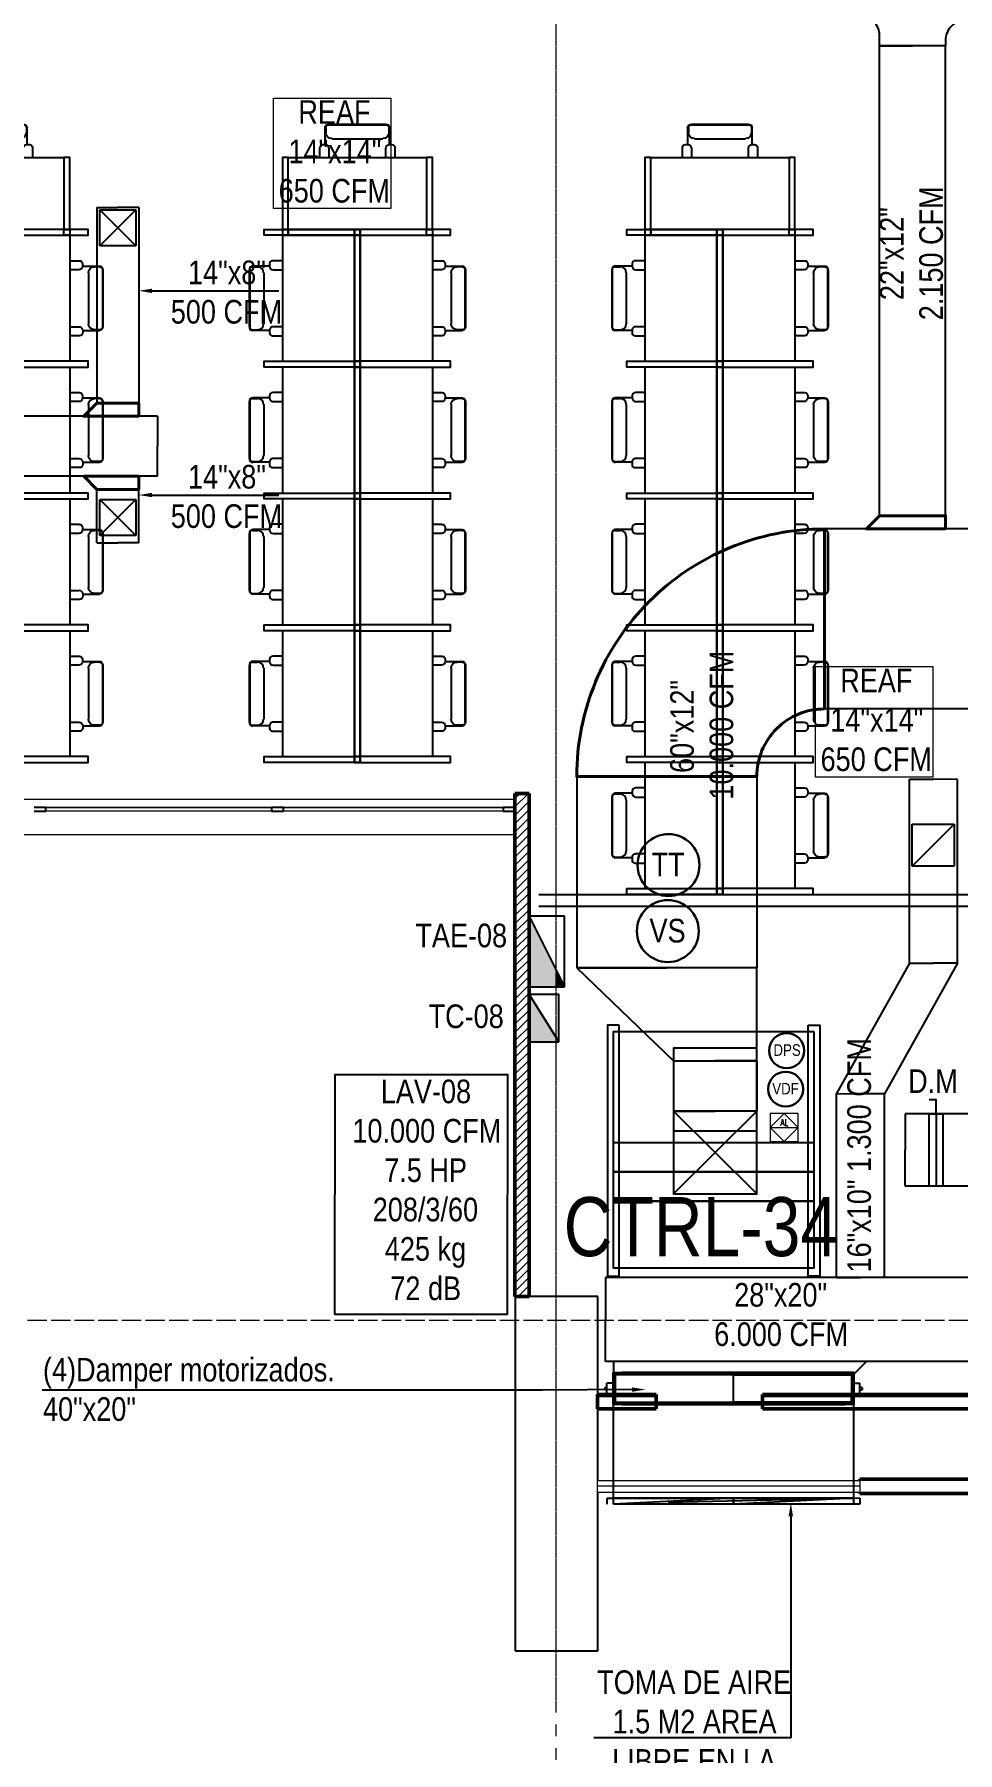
# Model space of a CAD drawing. Header units: inches. Extents: x -3 to 209, y -384 to 20.
# Drawn here: x 158.03 to 165.84, y -113.15 to -98.6 of the extents above; entities that cross this region are included whole.
import ezdxf
from ezdxf import colors
from ezdxf.entities.mleader import LeaderData, LeaderLine
from ezdxf.math import Vec2, Vec3

# ---------------------------------------------------------------- set-up
doc = ezdxf.new("R2010")
doc.units = ezdxf.units.IN
doc.header["$MEASUREMENT"] = 0
for name, pattern in [('Grid Line', [0.022225, 0.0127, -0.003175, 0.003175, -0.003175]), ('Grid Line 1_2_', [0.022225, 0.0127, -0.003175, 0.003175, -0.003175]), ('HIDDEN2', [0.1875, 0.125, -0.0625])]:
    doc.linetypes.add(name, pattern=pattern)
for name, color, linetype in [('1-01 HVAC-01A -Equipos', 3, 'Continuous'), ('A-WALL', 253, 'Continuous'), ('BASE PLAN$0$NBS-HEAVY', 253, 'Continuous'), ('HVAC TEXTO CVV', 2, 'Continuous'), ('Hvac Textos', 7, 'Continuous'), ('HVAC-Accesorios', 1, 'Continuous'), ('HVAC-Equipos', 3, 'Continuous'), ('HVAC-Extraccion', 114, 'Continuous'), ('HVAC-Rejillas', 2, 'HIDDEN2'), ('HVAC-Retorno', 20, 'Continuous'), ('HVAC-Suministro', 170, 'Continuous'), ('I-WALL', 1, 'Continuous'), ('NFF-FURN', 253, 'Continuous')]:
    doc.layers.add(name, color=color, linetype=linetype)
for name, color, linetype, lineweight in [('1-controlAA', 4, 'Continuous', 5), ('A-GLAZ', 253, 'Continuous', 13), ('A-GLAZ-CURT', 253, 'Continuous', 9), ('A-GLAZ-CWMG', 253, 'Continuous', 9), ('A-WALL-PATT', 253, 'Continuous', 50), ('Areas', 190, 'Continuous', 0), ('DET-INST', 3, 'Continuous', 5), ('HVAC -Textos Extraccion', 2, 'Continuous', 9), ('HVAC -Textos Rejillas', 2, 'Continuous', 9), ('HVAC -Textos Suministro', 7, 'Continuous', 9), ('HVAC Suministro', 5, 'Continuous', 40), ('S-COLS', 6, 'Continuous', 13), ('S-GRID', 253, 'Continuous', 9), ('TUBO HVAC', 1, 'Continuous', 30), ('TX-INST', 250, 'Continuous', 5)]:
    doc.layers.add(name, color=color, linetype=linetype, lineweight=lineweight)
doc.styles.add('Arial Narrow', font='ARIALN.TTF', dxfattribs={"height": 0.00295})
doc.styles.add('ROMANS', font='romans.shx', dxfattribs={"width": 0.8})
doc.styles.get("Standard").update_dxf_attribs({"font": 'arial.ttf'})

# ---------------------------------------------------------------- blocks, each defined once
blk = doc.blocks.new('ds')
at = {"linetype": 'ByBlock', "lineweight": -2}
for p, q in [((-0.0127, -0.0127), (0.0127, 0.0127)), ((-0.0127, 0.0127), (0.0127, -0.0127)), ((-0.0127, -0.0127), (-0.0127, 0.0127)), ((-0.0127, 0.0127), (0.0127, 0.0127)), ((0.0127, 0.0127), (0.0127, -0.0127)), ((0.0127, -0.0127), (-0.0127, -0.0127))]:
    blk.add_line(p, q, dxfattribs=at)
blk = doc.blocks.new('*U61')
blk.add_lwpolyline([(-0.182, -0.0566), (-0.182, 0), (0, 0), (0.0566, -0.0566), (-0.182, -0.0566)])
blk = doc.blocks.new('rr')
at = {"linetype": 'ByBlock', "lineweight": -2}
for p, q in [((-0.0127, -0.0127), (0.0127, 0.0127)), ((-0.0127, -0.0127), (-0.0127, 0.0127)), ((-0.0127, 0.0127), (0.0127, 0.0127)), ((0.0127, 0.0127), (0.0127, -0.0127)), ((0.0127, -0.0127), (-0.0127, -0.0127))]:
    blk.add_line(p, q, dxfattribs=at)
blk = doc.blocks.new('*U78')
blk.add_lwpolyline([(-1.0399, -0.0566), (-1.0399, 0), (0, 0), (0.0566, -0.0566), (-1.0399, -0.0566)])
blk = doc.blocks.new('*U80')
at = {"layer": 'HVAC-Accesorios', "flags": 128}
for points in [[(0, 0), (-0.119, 0), (-0.119, -0.057)], [(0, 0), (0.61, 0)]]:
    blk.add_lwpolyline(points, dxfattribs=at)
blk.add_lwpolyline([(0, 0.059), (0.61, 0.059), (0.61, -0.059), (0, -0.059)], close=True, dxfattribs=at)
blk = doc.blocks.new('*U84')
blk.add_lwpolyline([(-0.286, -0.0566), (-0.286, 0), (0, 0), (0.0566, -0.0566), (-0.286, -0.0566)])
blk = doc.blocks.new('Damper 36x34 - Damper 40x18-V18-1 - Mecánica')
for p, q in [((-0.07, 0.176), (-0.065, 0.176)), ((-0.07, 0.176), (-0.07, 0.078)), ((-0.065, 0.176), (0, 0.176)), ((0, 0.25), (1, 0.25)), ((0, 0.241), (0, 0.25)), ((0, 0.009), (0, 0.241)), ((0, 0.241), (1, 0.241)), ((1, 0.25), (1, 0.241)), ((1, 0.241), (1, 0.009)), ((-0.07, 0.137), (-0.089, 0.137)), ((-0.089, 0.133), (-0.089, 0.137)), ((-0.089, 0.137), (-0.089, 0.137)), ((-0.089, 0.13), (-0.089, 0.133)), ((-0.089, 0.125), (-0.089, 0.13)), ((-0.089, 0.12), (-0.089, 0.125)), ((-0.089, 0.118), (-0.089, 0.12)), ((-0.089, 0.117), (-0.089, 0.118)), ((-0.089, 0.117), (-0.07, 0.117)), ((-0.065, 0.078), (-0.07, 0.078)), ((0, 0.078), (-0.065, 0.078)), ((0, 0), (0, 0.009)), ((1, 0.009), (0, 0.009)), ((1, 0), (0, 0)), ((1, 0.009), (1, 0))]:
    blk.add_line(p, q)
blk = doc.blocks.new('soporte dampers - soporte dampers-960247-1 - Mecánica')
for p, q in [((-0.02, -0.26), (-0.02, 0.01)), ((-0.01, 0.01), (-0.02, 0.01)), ((-0.01, 0.01), (-0.01, -0.26)), ((-0.01, 0.01), (-0.01, -0.06)), ((0, 0.01), (-0.01, 0.01)), ((0.055, 0.01), (0, 0.01)), ((0, -0.06), (0, 0)), ((0, 0), (0.055, 0)), ((0.055, 0.01), (1.946, 0.01)), ((0.055, 0.01), (0.055, 0)), ((0.055, 0), (0.055, 0.01)), ((1.946, 0), (0.055, 0)), ((1.946, 0), (1.946, 0.01)), ((1.967, 0.01), (1.946, 0.01)), ((1.946, 0.01), (1.946, 0)), ((1.946, 0), (1.967, 0)), ((2.001, 0.01), (1.967, 0.01)), ((1.967, 0), (2.001, 0)), ((2.011, 0.01), (2.001, 0.01)), ((2.001, 0), (2.001, -0.06)), ((2.011, -0.19), (2.011, 0.01)), ((2.021, 0.01), (2.011, 0.01)), ((2.011, -0.06), (2.011, 0.01)), ((2.021, 0.01), (2.021, -0.26)), ((-0.01, -0.06), (0, -0.06)), ((2.001, -0.06), (2.011, -0.06)), ((-0.02, -0.26), (-0.01, -0.26)), ((0, -0.19), (-0.01, -0.19)), ((-0.01, -0.19), (-0.01, -0.26)), ((-0.01, -0.26), (0, -0.26)), ((0, -0.25), (0, -0.19)), ((0.055, -0.25), (0, -0.25)), ((0, -0.26), (0.055, -0.26)), ((0.055, -0.25), (1.946, -0.25)), ((0.055, -0.25), (0.055, -0.26)), ((0.055, -0.26), (0.055, -0.25)), ((1.946, -0.26), (0.055, -0.26)), ((1.946, -0.25), (1.946, -0.26)), ((1.946, -0.26), (1.946, -0.25)), ((1.946, -0.25), (2.001, -0.25)), ((2.001, -0.26), (1.946, -0.26)), ((2.001, -0.25), (2.001, -0.19)), ((2.001, -0.19), (2.011, -0.19)), ((2.011, -0.26), (2.001, -0.26)), ((2.011, -0.19), (2.011, -0.26)), ((2.021, -0.26), (2.011, -0.26))]:
    blk.add_line(p, q)
blk = doc.blocks.new('UPAQ-02')
at = {"layer": '1-01 HVAC-01A -Equipos'}
for points in [[(-74852.815, 50919.023), (-74851.115, 50919.023), (-74851.115, 50921.023), (-74852.815, 50921.023)], [(-74852.815, 50920.456), (-74851.115, 50920.456), (-74851.115, 50921.023), (-74852.815, 50921.023)], [(-74852.815, 50920.209), (-74851.115, 50920.209), (-74851.115, 50920.456), (-74852.815, 50920.456)], [(-74852.815, 50919.963), (-74851.115, 50919.963), (-74851.115, 50920.209), (-74852.815, 50920.209)], [(-74852.33, 50919.161), (-74851.625, 50919.161), (-74851.625, 50919.861), (-74852.33, 50919.861)]]:
    blk.add_lwpolyline(points, close=True, dxfattribs=at)
blk = doc.blocks.new('nci')
at = {"layer": 'NFF-FURN', "linetype": 'ByBlock', "lineweight": -2}
for p, q in [((717, -265), (635, -265)), ((635, -342), (712, -342)), ((744, -310), (744, -292)), ((744, -310), (886, -310)), ((793, -799), (793, -367)), ((889, -316), (844, -316)), ((911, -831), (911, -335)), ((915, -824), (915, -342)), ((711, -824), (635, -824)), ((743, -874), (743, -856)), ((743, -856), (886, -856)), ((889, -850), (844, -850)), ((635, -901), (716, -901))]:
    blk.add_line(p, q, dxfattribs=at)
for points in [[(-25, -50), (25, -50), (25, 0), (-25, 0)], [(25, -1116), (-25, -1116), (-25, -50), (25, -50)], [(25, -50), (25, -1116), (635, -1116), (635, -50)], [(-25, -1116), (25, -1116), (25, -1166), (-25, -1166)]]:
    blk.add_lwpolyline(points, close=True, dxfattribs=at)
for points in [[(25, 0), (789, 0), (789, -50), (25, -50), (25, 0)], [(25, -1116), (789, -1116), (789, -1166), (25, -1166), (25, -1116)]]:
    blk.add_lwpolyline(points, dxfattribs=at)
for centre, radius, start, end in [((717, -292), 26.9, 0, 90), ((712, -310), 32.3, 270, 0), ((844, -367), 50.8, 90, 180), ((886, -335), 25.4, 0, 90), ((889, -342), 25.4, 0, 90), ((711, -856), 32.3, 0, 90), ((844, -799), 50.8, 180, 270), ((886, -831), 25.4, 270, 0), ((889, -824), 25.4, 270, 0), ((716, -874), 26.9, 270, 0)]:
    blk.add_arc(centre, radius, start, end, dxfattribs=at)
blk = doc.blocks.new('tlws')
at = {"layer": 'NFF-FURN', "linetype": 'ByBlock', "lineweight": -2}
for p, q in [((-318, -610), (-318, -691)), ((-291, -718), (-273, -718)), ((-273, -718), (-273, -861)), ((-241, -686), (-241, -610)), ((241, -610), (241, -687)), ((273, -719), (291, -719)), ((273, -719), (273, -861)), ((318, -692), (318, -610)), ((-267, -864), (-267, -819)), ((-216, -768), (216, -768)), ((267, -864), (267, -819)), ((-248, -886), (248, -886)), ((-241, -890), (241, -890))]:
    blk.add_line(p, q, dxfattribs=at)
for points in [[(-585, 50), (-585, 0), (-635, 0), (-635, 50)], [(-585, 0), (-585, 50), (585, 50), (585, 0)], [(585, 0), (-585, 0), (-585, -610), (585, -610)], [(585, 50), (585, 0), (635, 0), (635, 50)]]:
    blk.add_lwpolyline(points, close=True, dxfattribs=at)
for points in [[(-585, 0), (-585, -610), (-635, -610), (-635, 0), (-585, 0)], [(635, 0), (635, -610), (585, -610), (585, 0), (635, 0)]]:
    blk.add_lwpolyline(points, dxfattribs=at)
for centre, radius, start, end in [((-291, -691), 26.9, 180, 270), ((-273, -686), 32.3, 270, 0), ((273, -687), 32.3, 180, 270), ((291, -692), 26.9, 270, 0), ((-248, -861), 25.4, 180, 270), ((-216, -819), 50.8, 90, 180), ((-241, -864), 25.4, 180, 270), ((216, -819), 50.8, 0, 90), ((241, -864), 25.4, 270, 0), ((248, -861), 25.4, 270, 0)]:
    blk.add_arc(centre, radius, start, end, dxfattribs=at)

msp = doc.modelspace()

# ---------------------------------------------------------------- hatches: boundary and pattern name
at = {"layer": 'Areas'}
h = msp.add_hatch(color=256, dxfattribs=at)
h.dxf.hatch_style = 1
h.paths.add_polyline_path([(162.44, -106.522), (162.44, -106.67), (162.514, -106.67)])
at = {"layer": 'HVAC-Equipos'}
h = msp.add_hatch(color=256, dxfattribs=at)
h.dxf.hatch_style = 1
h.paths.add_polyline_path([(162.214, -107.135), (162.44, -107.135), (162.44, -107.097), (162.214, -106.735)])
h.paths.add_polyline_path([(162.214, -106.67), (162.44, -106.67), (162.44, -106.522), (162.214, -106.07)])

# ---------------------------------------------------------------- linework, layer by layer
at = {"layer": '1-controlAA', "flags": 128}
msp.add_lwpolyline([(164.492, -107.74), (164.253, -107.74), (164.253, -107.978), (164.492, -107.978)], close=True, dxfattribs=at)
at = {"layer": 'A-GLAZ', "lineweight": 9}
for p, q in [((162.794, -110.897), (162.794, -110.847)), ((162.794, -110.847), (165.014, -110.847)), ((165.014, -110.847), (165.014, -110.897)), ((162.794, -110.947), (162.794, -110.897)), ((165.014, -110.897), (162.794, -110.897)), ((162.794, -110.947), (165.014, -110.947)), ((165.014, -110.897), (165.014, -110.947))]:
    msp.add_line(p, q, dxfattribs=at)
at = {"layer": 'A-GLAZ-CURT', "lineweight": 18}
for p, q in [((160.034, -105.154), (158.124, -105.154)), ((158.124, -105.154), (158.124, -105.179)), ((160.034, -105.179), (160.034, -105.154)), ((161.994, -105.154), (160.134, -105.154)), ((160.134, -105.154), (160.134, -105.179)), ((161.994, -105.179), (161.994, -105.154)), ((158.124, -105.179), (160.034, -105.179)), ((160.134, -105.179), (161.994, -105.179))]:
    msp.add_line(p, q, dxfattribs=at)
at = {"layer": 'A-GLAZ-CWMG', "lineweight": 25, "extrusion": (0, 0, -1)}
for p, q in [((158.124, -105.151), (158.024, -105.151)), ((158.124, -105.181), (158.124, -105.151)), ((160.134, -105.151), (160.034, -105.151)), ((160.034, -105.151), (160.034, -105.181)), ((160.134, -105.181), (160.134, -105.151)), ((162.094, -105.151), (161.994, -105.151)), ((161.994, -105.151), (161.994, -105.181)), ((162.094, -105.181), (162.094, -105.151)), ((158.024, -105.181), (158.124, -105.181)), ((160.034, -105.181), (160.134, -105.181)), ((161.994, -105.181), (162.094, -105.181))]:
    msp.add_line(p, q, dxfattribs=at)
at = {"layer": 'A-GLAZ-CWMG'}
for p, q in [((160.034, -105.151), (158.124, -105.151)), ((161.994, -105.151), (160.134, -105.151)), ((160.034, -105.181), (158.124, -105.181)), ((161.994, -105.181), (160.134, -105.181))]:
    msp.add_line(p, q, dxfattribs=at)
at = {"layer": 'A-WALL', "lineweight": 50}
for p, q in [((162.214, -105.031), (162.094, -105.031)), ((162.094, -105.031), (162.094, -109.291)), ((162.214, -109.291), (162.214, -105.031)), ((162.094, -109.291), (162.214, -109.291)), ((163.289, -110.121), (162.794, -110.121)), ((162.794, -110.121), (162.794, -110.241)), ((163.289, -110.241), (163.289, -110.121)), ((166.69, -110.121), (164.189, -110.121)), ((164.189, -110.121), (164.189, -110.241)), ((162.794, -110.241), (163.289, -110.241)), ((164.189, -110.241), (166.69, -110.241)), ((166.69, -110.837), (165.014, -110.837)), ((165.014, -110.837), (165.014, -110.847)), ((165.014, -110.947), (165.014, -110.957)), ((165.014, -110.957), (166.69, -110.957))]:
    msp.add_line(p, q, dxfattribs=at)
at = {"layer": 'A-WALL', "lineweight": 9}
for p, q in [((157.125, -105.081), (162.094, -105.081)), ((162.094, -105.381), (152.045, -105.381))]:
    msp.add_line(p, q, dxfattribs=at)
at = {"layer": 'A-WALL', "lineweight": 18}
for p, q in [((163.289, -110.141), (162.794, -110.141)), ((166.69, -110.141), (164.189, -110.141))]:
    msp.add_line(p, q, dxfattribs=at)
at = {"layer": 'A-WALL-PATT', "linetype": 'Continuous', "lineweight": 9}
for p, q in [((162.094, -105.075), (162.139, -105.031)), ((162.094, -105.146), (162.209, -105.031)), ((162.094, -105.217), (162.214, -105.097)), ((162.094, -105.288), (162.214, -105.168)), ((162.094, -105.358), (162.214, -105.238)), ((162.094, -105.429), (162.214, -105.309)), ((162.094, -105.5), (162.214, -105.38)), ((162.094, -105.57), (162.214, -105.45)), ((162.094, -105.641), (162.214, -105.521)), ((162.094, -105.712), (162.214, -105.592)), ((162.094, -105.782), (162.214, -105.662)), ((162.094, -105.853), (162.214, -105.733)), ((162.094, -105.924), (162.214, -105.804)), ((162.094, -105.995), (162.214, -105.875)), ((162.094, -106.065), (162.214, -105.945)), ((162.094, -106.136), (162.214, -106.016)), ((162.094, -106.207), (162.214, -106.087)), ((162.094, -106.277), (162.214, -106.157)), ((162.094, -106.348), (162.214, -106.228)), ((162.094, -106.419), (162.214, -106.299)), ((162.094, -106.49), (162.214, -106.37)), ((162.094, -106.56), (162.214, -106.44)), ((162.094, -106.631), (162.214, -106.511)), ((162.094, -106.702), (162.214, -106.582)), ((162.094, -106.772), (162.214, -106.652)), ((162.094, -106.843), (162.214, -106.723)), ((162.094, -106.914), (162.214, -106.794)), ((162.094, -106.985), (162.214, -106.865)), ((162.094, -107.055), (162.214, -106.935)), ((162.094, -107.126), (162.214, -107.006)), ((162.094, -107.197), (162.214, -107.077)), ((162.094, -107.267), (162.214, -107.147)), ((162.094, -107.338), (162.214, -107.218)), ((162.094, -107.409), (162.214, -107.289)), ((162.094, -107.48), (162.214, -107.36)), ((162.094, -107.55), (162.214, -107.43)), ((162.094, -107.621), (162.214, -107.501)), ((162.094, -107.692), (162.214, -107.572)), ((162.094, -107.762), (162.214, -107.642)), ((162.094, -107.833), (162.214, -107.713)), ((162.094, -107.904), (162.214, -107.784)), ((162.094, -107.975), (162.214, -107.855)), ((162.094, -108.045), (162.214, -107.925)), ((162.094, -108.116), (162.214, -107.996)), ((162.094, -108.187), (162.214, -108.067)), ((162.094, -108.257), (162.214, -108.137)), ((162.094, -108.328), (162.214, -108.208)), ((162.094, -108.399), (162.214, -108.279)), ((162.094, -108.469), (162.214, -108.349)), ((162.094, -108.54), (162.214, -108.42)), ((162.094, -108.611), (162.214, -108.491)), ((162.094, -108.682), (162.214, -108.562)), ((162.094, -108.752), (162.214, -108.632)), ((162.094, -108.823), (162.214, -108.703)), ((162.094, -108.894), (162.214, -108.774)), ((162.094, -108.964), (162.214, -108.844)), ((162.094, -109.035), (162.214, -108.915)), ((162.094, -109.106), (162.214, -108.986)), ((162.094, -109.177), (162.214, -109.057)), ((162.094, -109.247), (162.214, -109.127)), ((162.121, -109.291), (162.214, -109.198)), ((162.192, -109.291), (162.214, -109.269)), ((165.762, -110.121), (165.751, -110.141))]:
    msp.add_line(p, q, dxfattribs=at)
at = {"layer": 'BASE PLAN$0$NBS-HEAVY'}
for p, q in [((162.297, -105.886), (166.873, -105.886)), ((162.297, -105.986), (166.773, -105.986))]:
    msp.add_line(p, q, dxfattribs=at)
at = {"layer": 'DET-INST'}
msp.add_line((164.253, -107.859), (164.492, -107.859), dxfattribs=at)
at = {"layer": 'DET-INST', "flags": 128}
msp.add_lwpolyline([(164.372, -107.74), (164.253, -107.859), (164.372, -107.978), (164.492, -107.859)], close=True, dxfattribs=at)
at = {"layer": 'HVAC -Textos Rejillas'}
for points in [[(161.043, -100.08), (160.051, -100.08), (160.051, -99.145), (161.043, -99.145)], [(165.63, -104.893), (164.638, -104.893), (164.638, -103.958), (165.63, -103.958)]]:
    msp.add_lwpolyline(points, close=True, dxfattribs=at)
at = {"layer": 'HVAC Suministro'}
msp.add_lwpolyline([(164.713, -104.316), (164.713, -102.792, 0.414214), (162.617, -104.888), (164.141, -104.888, -0.414214)], format="xyb", close=True, dxfattribs=at)
at = {"layer": 'HVAC TEXTO CVV'}
msp.add_lwpolyline([(160.566, -109.441), (162.032, -109.441), (162.034, -107.413), (160.568, -107.413)], close=True, dxfattribs=at)
at = {"layer": 'HVAC-Equipos'}
for p, q in [((162.214, -106.07), (162.514, -106.67)), ((162.214, -106.735), (162.464, -107.135))]:
    msp.add_line(p, q, dxfattribs=at)
for points in [[(162.514, -106.67), (162.514, -106.07), (162.214, -106.07), (162.214, -106.67)], [(162.464, -107.135), (162.464, -106.735), (162.214, -106.735), (162.214, -107.135)]]:
    msp.add_lwpolyline(points, close=True, dxfattribs=at)
at = {"layer": 'HVAC-Extraccion'}
for p, q in [((165.434, -106.468), (165.434, -104.911)), ((165.434, -104.911), (165.638, -104.911)), ((165.841, -104.912), (165.638, -104.911)), ((165.84, -106.468), (165.841, -104.912)), ((165.434, -106.468), (164.817, -107.573)), ((165.841, -106.468), (165.223, -107.574)), ((165.434, -106.468), (165.637, -106.468)), ((165.84, -106.468), (165.637, -106.468)), ((164.816, -109.13), (164.817, -107.573)), ((164.817, -107.573), (165.02, -107.574)), ((165.223, -107.574), (165.02, -107.574)), ((165.223, -109.13), (165.223, -107.574)), ((166.276, -109.129), (162.86, -109.13)), ((162.86, -109.13), (162.86, -109.485)), ((164.816, -109.13), (165.02, -109.13)), ((165.223, -109.13), (165.02, -109.13)), ((162.86, -109.841), (162.86, -109.485)), ((166.276, -109.841), (162.86, -109.841))]:
    msp.add_line(p, q, dxfattribs=at)
msp.add_lwpolyline([(164.96, -110.997), (162.928, -110.997), (162.928, -109.951), (164.96, -109.951)], close=True, dxfattribs=at)
at = {"layer": 'HVAC-Retorno'}
for p, q in [((166.877, -107.745), (165.396, -107.745)), ((165.396, -107.745), (165.396, -108.05)), ((165.396, -108.355), (165.396, -108.05)), ((166.878, -108.355), (165.396, -108.355))]:
    msp.add_line(p, q, dxfattribs=at)
at = {"layer": 'HVAC-Suministro'}
for p, q in [((165.18, -102.681), (165.18, -98.702)), ((165.18, -98.702), (165.459, -98.702)), ((165.738, -98.702), (165.459, -98.702)), ((165.738, -102.681), (165.738, -98.702)), ((158.554, -100.072), (158.732, -100.072)), ((158.554, -100.072), (158.554, -101.728)), ((158.91, -100.072), (158.732, -100.072)), ((158.91, -100.072), (158.91, -101.728)), ((158.554, -101.728), (158.732, -101.728)), ((158.91, -101.728), (158.732, -101.728)), ((159.069, -101.838), (151.384, -101.838)), ((159.069, -101.838), (159.069, -102.092)), ((159.069, -102.346), (159.069, -102.092)), ((159.069, -102.346), (151.384, -102.346)), ((158.554, -102.911), (158.554, -102.457)), ((158.554, -102.457), (158.732, -102.457)), ((158.91, -102.457), (158.732, -102.457)), ((158.91, -102.911), (158.91, -102.457)), ((165.18, -102.681), (165.459, -102.681)), ((165.738, -102.681), (165.459, -102.681)), ((167.78, -102.792), (164.713, -102.792)), ((164.713, -102.792), (164.713, -103.554)), ((158.554, -102.911), (158.732, -102.911)), ((158.91, -102.911), (158.732, -102.911)), ((164.713, -104.316), (164.713, -103.554)), ((167.78, -104.316), (164.713, -104.316)), ((162.617, -104.888), (163.379, -104.888)), ((162.617, -104.888), (162.617, -106.509)), ((164.141, -104.888), (163.379, -104.888)), ((164.141, -104.888), (164.141, -106.509)), ((162.617, -106.509), (163.379, -106.509)), ((164.141, -106.509), (163.379, -106.509)), ((163.436, -107.296), (163.789, -107.296)), ((163.436, -107.296), (163.436, -107.72)), ((164.141, -107.296), (163.789, -107.296)), ((164.141, -107.296), (164.141, -107.72)), ((163.436, -107.72), (163.789, -107.72)), ((164.141, -107.72), (163.436, -108.42)), ((164.141, -108.42), (163.436, -107.72)), ((164.141, -107.72), (163.789, -107.72))]:
    msp.add_line(p, q, dxfattribs=at)
msp.add_lwpolyline([(165.442, -98.237, -0.213153), (165.91, -98.028), (165.91, -98.485, 0.414214), (165.738, -98.657), (165.738, -98.702), (165.18, -98.702), (165.18, -98.612, 0.414214), (165.027, -98.46), (165.027, -98.053, -0.212012)], format="xyb", close=True, dxfattribs=at)
for points in [[(162.617, -106.509), (163.436, -107.296), (164.141, -107.296), (164.141, -106.509)], [(164.141, -107.72), (163.436, -107.72), (163.436, -108.42), (164.141, -108.42)]]:
    msp.add_lwpolyline(points, close=True, dxfattribs=at)
at = {"layer": 'I-WALL'}
for points in [[(162.976, -106.993), (162.876, -106.993), (162.876, -109.119), (162.976, -109.119)], [(164.576, -106.993), (164.676, -106.993), (164.676, -109.119), (164.576, -109.119)]]:
    msp.add_lwpolyline(points, close=True, dxfattribs=at)
at = {"layer": 'S-COLS', "lineweight": 25}
for p, q in [((162.795, -109.291), (162.095, -109.291)), ((162.095, -109.291), (162.095, -112.291)), ((162.795, -110.847), (162.795, -109.291)), ((162.795, -112.291), (162.795, -110.947)), ((162.095, -112.291), (162.795, -112.291))]:
    msp.add_line(p, q, dxfattribs=at)
at = {"layer": 'S-GRID', "linetype": 'Grid Line 1_2_'}
for p, q in [((162.44, -65.513), (162.44, -119.259)), ((162.44, -65.513), (162.44, -119.259)), ((118.631, -109.491), (201.813, -109.491)), ((118.631, -109.491), (201.813, -109.491))]:
    msp.add_line(p, q, dxfattribs=at)
at = {"layer": 'S-GRID', "linetype": 'Grid Line'}
for p, q in [((162.44, -70.408), (162.44, -112.801)), ((117.624, -109.491), (200.283, -109.491)), ((123.567, -109.491), (190.878, -109.491))]:
    msp.add_line(p, q, dxfattribs=at)
at = {"layer": 'TUBO HVAC'}
for centre, radius in [((163.394, -105.638), 0.262), ((163.388, -106.197), 0.262), ((164.394, -107.209), 0.148), ((164.385, -107.535), 0.148)]:
    msp.add_circle(centre, radius, dxfattribs=at)

# ---------------------------------------------------------------- block references
at = {"layer": 'HVAC Suministro', "yscale": 1.953866694221574, "zscale": 1.953866694221574}
for name, p, xscale, rotation in [('*U61', (158.554, -101.728), -1.953866694221574, 1.681918604390376e-08), ('*U61', (158.554, -102.457), 1.953866694221574, 179.9999999831808), ('*U84', (165.18, -102.681), -1.953866694221574, 1.681918604390376e-08)]:
    msp.add_blockref(name, p, dxfattribs=dict(at, xscale=xscale, rotation=rotation))
at = {"layer": 'HVAC-Accesorios', "xscale": -1, "rotation": 180}
for name, p in [('Damper 36x34 - Damper 40x18-V18-1 - Mecánica', (162.943, -109.945)), ('soporte dampers - soporte dampers-960247-1 - Mecánica', (162.943, -110.195))]:
    msp.add_blockref(name, p, dxfattribs=at)
at = {"layer": 'HVAC-Accesorios', "rotation": 180}
msp.add_blockref('Damper 36x34 - Damper 40x18-V18-1 - Mecánica', (164.943, -109.945), dxfattribs=at)
at = {"layer": 'HVAC-Equipos', "rotation": 270}
msp.add_blockref('*U80', (165.658, -107.745), dxfattribs=at)
at = {"layer": 'HVAC-Extraccion', "xscale": -1.953866694221574, "yscale": 1.953866694221574, "zscale": 1.953866694221574, "rotation": 180}
msp.add_blockref('*U78', (164.96, -109.951), dxfattribs=at)
at = {"layer": 'HVAC-Rejillas', "zscale": 12, "rotation": 180}
for name, p, xscale, yscale in [('ds', (158.732, -100.243), 12, 12), ('ds', (158.732, -102.695), 12, 12), ('rr', (163.944, -111.022), 84.252, 2), ('rr', (163.436, -111.022), 40, 2), ('rr', (164.452, -111.022), 40, 2)]:
    msp.add_blockref(name, p, dxfattribs=dict(at, xscale=xscale, yscale=yscale))
at = {"layer": 'HVAC-Rejillas', "xscale": 14, "yscale": 14, "zscale": 12}
msp.add_blockref('rr', (165.633, -105.469), dxfattribs=at)
at = {"layer": 'HVAC-Suministro', "rotation": 180}
msp.add_blockref('UPAQ-02', (-74688.189, 50811.974), dxfattribs=at)
at = {"layer": 'NFF-FURN', "yscale": 0.0009999999999852297, "zscale": 0.0009999999999852297, "rotation": 180}
for name, p, xscale in [('tlws', (157.691, -100.256), -0.0009999999999852297), ('tlws', (160.76, -100.256), -0.0009999999999852297), ('tlws', (163.829, -100.256), -0.0009999999999852297), ('nci', (157.691, -101.422), -0.0009999999999852297), ('nci', (160.76, -101.422), 0.0009999999999852297), ('nci', (160.76, -101.422), -0.0009999999999852297), ('nci', (163.829, -101.422), 0.0009999999999852297), ('nci', (163.829, -101.422), -0.0009999999999852297), ('nci', (157.691, -102.538), -0.0009999999999852297), ('nci', (160.76, -102.538), 0.0009999999999852297), ('nci', (160.76, -102.538), -0.0009999999999852297), ('nci', (163.829, -102.538), 0.0009999999999852297), ('nci', (163.829, -102.538), -0.0009999999999852297), ('nci', (157.691, -103.654), -0.0009999999999852297), ('nci', (160.76, -103.654), 0.0009999999999852297), ('nci', (160.76, -103.654), -0.0009999999999852297), ('nci', (163.829, -103.654), 0.0009999999999852297), ('nci', (163.829, -103.654), -0.0009999999999852297), ('nci', (157.691, -104.77), -0.0009999999999852297), ('nci', (160.76, -104.77), 0.0009999999999852297), ('nci', (160.76, -104.77), -0.0009999999999852297), ('nci', (163.829, -104.77), 0.0009999999999852297), ('nci', (163.829, -104.77), -0.0009999999999852297), ('nci', (163.829, -105.886), 0.0009999999999852297), ('nci', (163.829, -105.886), -0.0009999999999852297)]:
    msp.add_blockref(name, p, dxfattribs=dict(at, xscale=xscale))

# ---------------------------------------------------------------- texts
at = {"layer": 'HVAC -Textos Extraccion', "insert": (164.907, -109.087), "char_height": 0.2, "width": 2.10609, "attachment_point": 1, "rotation": 90, "style": 'Arial Narrow'}
msp.add_mtext('16"x10" 1.300 CFM', dxfattribs=at)
at = {"layer": 'HVAC -Textos Extraccion', "insert": (165.422, -107.367), "char_height": 0.2, "width": 0.48273, "attachment_point": 1, "style": 'Arial Narrow'}
msp.add_mtext('D.M', dxfattribs=at)
at = {"layer": 'HVAC -Textos Rejillas', "char_height": 0.2, "width": 1.6348, "attachment_point": 1, "style": 'Arial Narrow'}
for s, insert in [('\\pi0.52579;REAF\\P\\pi0.44162;14"x14"\\P\\pi0.35901;650 CFM', (159.735, -99.162)), ('\\pi0.52579;REAF\\P\\pi0.44162;14"x14"\\P\\pi0.35901;650 CFM', (164.322, -103.975)), ('TAE-08', (161.251, -106.134)), ('TC-08', (161.363, -106.818)), ('\\pi0.43255;28"x20"\\P\\pi0.26345;6.000 CFM ', (163.517, -109.176)), ('\\pi0.0053282;TOMA DE AIRE \\P\\pi0.13541;1.5 M2 AREA \\P\\pi0.13139;LIBRE EN LA \\P\\pi0.45049;PARTE \\P\\pi0.28261;INFERIOR', (162.785, -112.456))]:
    msp.add_mtext(s, dxfattribs=dict(at, insert=insert))
at = {"layer": 'HVAC -Textos Suministro', "char_height": 0.2, "attachment_point": 1, "rotation": 90, "style": 'Arial Narrow'}
for s, insert, width in [('\\pi0.31805;22"x12" \\P\\pi0.14806;2.150 CFM', (165.183, -101.173), 1.40581), ('\\pi0.44508;60"x12" \\P\\pi0.21957;10.000 CFM', (163.408, -105.303), 1.6581)]:
    msp.add_mtext(s, dxfattribs=dict(at, insert=insert, width=width))
at = {"layer": 'HVAC -Textos Suministro', "attachment_point": 1, "style": 'Arial Narrow'}
for s, insert, char_height, width in [('\\pi0.70163;14"x8" \\P\\pi0.55579;500 CFM', (158.625, -100.52), 0.2, 2.02741), ('\\pi0.70163;14"x8" \\P\\pi0.55579;500 CFM', (158.625, -102.25), 0.2, 2.02741), ('CTRL-34', (162.506, -108.449), 0.5, 3.107)]:
    msp.add_mtext(s, dxfattribs=dict(at, insert=insert, char_height=char_height, width=width))
at = {"layer": 'HVAC TEXTO CVV', "color": 1, "attachment_point": 1, "style": 'Arial Narrow'}
for s, insert, char_height, width in [('\\pi0.68241;TT', (162.568, -105.534), 0.2, 1.6348), ('\\pi0.67109;VS', (162.562, -106.093), 0.2, 1.6348), ('\\pi0.29227;DPS', (163.99, -107.155), 0.098, 0.80105), ('\\pi0.29103;VDF', (163.981, -107.482), 0.098, 0.80105)]:
    msp.add_mtext(s, dxfattribs=dict(at, insert=insert, char_height=char_height, width=width))
at = {"layer": 'HVAC TEXTO CVV', "insert": (160.51, -107.454), "char_height": 0.2, "width": 1.6348, "attachment_point": 1, "style": 'Arial Narrow'}
msp.add_mtext('\\pi0.44871;LAV-08\\P\\pi0.20792;10.000 CFM\\P\\pi0.4775;7.5 HP\\P\\pi0.38029;208/3/60\\P\\pi0.48261;425 kg\\P\\pi0.52927;72 dB', dxfattribs=at)
at = {"layer": 'Hvac Textos', "insert": (158.099, -109.81), "char_height": 0.2, "width": 2.9638, "attachment_point": 1, "style": 'Arial Narrow'}
msp.add_mtext('(4)Damper motorizados. 40"x20"', dxfattribs=at)
at = {"layer": 'TX-INST', "color": 7, "insert": (164.374, -107.789), "char_height": 0.056, "width": 0.13388, "attachment_point": 2, "line_spacing_factor": 0.964689, "style": 'ROMANS'}
msp.add_mtext('AL', dxfattribs=at)

# ---------------------------------------------------------------- leaders
at = {"layer": 'HVAC -Textos Rejillas'}
ml = msp.add_multileader_mtext('Standard', dxfattribs=at)
ml.set_content('', color=256)
ml.set_leader_properties()
ml.build(insert=Vec2(0, 0))
ml.multileader.update_dxf_attribs({"dogleg_length": 0.36, "arrow_head_size": 0.113})
ctx = ml.context
ctx.base_point, ctx.char_height, ctx.arrow_head_size, ctx.landing_gap_size, ctx.plane_origin, ctx.plane_x_axis, ctx.plane_y_axis = Vec3(162.76, -113.027), 0.113, 0.113, 0.0564, Vec3(158.495, -113.517), Vec3(-1, 0), Vec3(0, -1)
notes = []
notes.append((ctx, [(1, (1, 1, 0), (164.429, -113.027), (-1, 0), 1.668, [(0, [(164.429, -111.038)], 0, [])])]))
ctx.mtext.insert, ctx.mtext.text_direction, ctx.mtext.rotation, ctx.mtext.flow_direction = Vec3(162.704, -113.084), Vec3(-1, 0), 3.141593, 5
at = {"layer": 'HVAC -Textos Suministro'}
ml = msp.add_multileader_mtext('Standard', dxfattribs=at)
ml.set_content('', color=256)
ml.set_leader_properties()
ml.build(insert=Vec2(0, 0))
ml.multileader.update_dxf_attribs({"dogleg_length": 0.36, "arrow_head_size": 0.113})
ctx = ml.context
ctx.base_point, ctx.char_height, ctx.arrow_head_size, ctx.landing_gap_size, ctx.plane_origin, ctx.plane_x_axis, ctx.plane_y_axis = Vec3(160.208, -100.776), 0.113, 0.113, 0.0564, Vec3(164.392, -100.277), Vec3(-1, 0), Vec3(0, -1)
ctx.text_align_type = 2
notes.append((ctx, [(1, (1, 1, 0), (159.882, -100.776), (1, 0), 0.214, [(0, [(158.91, -100.776)], 0, [])])]))
ctx.mtext.insert, ctx.mtext.text_direction, ctx.mtext.rotation, ctx.mtext.alignment, ctx.mtext.flow_direction = Vec3(160.152, -100.832), Vec3(-1, 0), 3.141593, 3, 5
ml = msp.add_multileader_mtext('Standard', dxfattribs=at)
ml.set_content('', color=256)
ml.set_leader_properties()
ml.build(insert=Vec2(0, 0))
ml.multileader.update_dxf_attribs({"dogleg_length": 0.36, "arrow_head_size": 0.113})
ctx = ml.context
ctx.base_point, ctx.char_height, ctx.arrow_head_size, ctx.landing_gap_size, ctx.plane_origin, ctx.plane_x_axis, ctx.plane_y_axis = Vec3(160.208, -102.505), 0.113, 0.113, 0.0564, Vec3(164.392, -102.006), Vec3(-1, 0), Vec3(0, -1)
ctx.text_align_type = 2
notes.append((ctx, [(1, (1, 1, 0), (159.882, -102.505), (1, 0), 0.214, [(0, [(158.91, -102.505)], 0, [])])]))
ctx.mtext.insert, ctx.mtext.text_direction, ctx.mtext.rotation, ctx.mtext.alignment, ctx.mtext.flow_direction = Vec3(160.152, -102.561), Vec3(-1, 0), 3.141593, 3, 5
at = {"layer": 'Hvac Textos'}
ml = msp.add_multileader_mtext('Standard', dxfattribs=at)
ml.set_content('', color=256)
ml.set_leader_properties()
ml.build(insert=Vec2(0, 0))
ml.multileader.update_dxf_attribs({"dogleg_length": 0.36, "arrow_head_size": 0.113})
ctx = ml.context
ctx.base_point, ctx.char_height, ctx.arrow_head_size, ctx.landing_gap_size, ctx.plane_origin, ctx.plane_x_axis, ctx.plane_y_axis = Vec3(158.093, -110.084), 0.113, 0.113, 0.0564, Vec3(157.506, -110.571), Vec3(-1, 0), Vec3(0, -1)
notes.append((ctx, [(1, (1, 1, 0), (162.323, -110.084), (-1, 0), 4.23, [(0, [(163.199, -110.078)], 0, [])])]))
ctx.mtext.insert, ctx.mtext.text_direction, ctx.mtext.rotation, ctx.mtext.flow_direction = Vec3(158.036, -110.141), Vec3(-1, 0), 3.141593, 5
for ctx, leaders in notes:
    for number, flags, end, landing, length, lines in leaders:
        leader = LeaderData()
        leader.index, (leader.has_last_leader_line, leader.has_dogleg_vector, leader.attachment_direction) = number, flags
        leader.last_leader_point, leader.dogleg_vector, leader.dogleg_length = Vec3(end), Vec3(landing), length
        for number, points, colour, breaks in lines:
            line = LeaderLine()
            line.index, line.vertices, line.color, line.breaks = number, Vec3.list(points), colors.encode_raw_color(colour), breaks
            leader.lines.append(line)
        ctx.leaders.append(leader)

doc.saveas('drawing.dxf')
